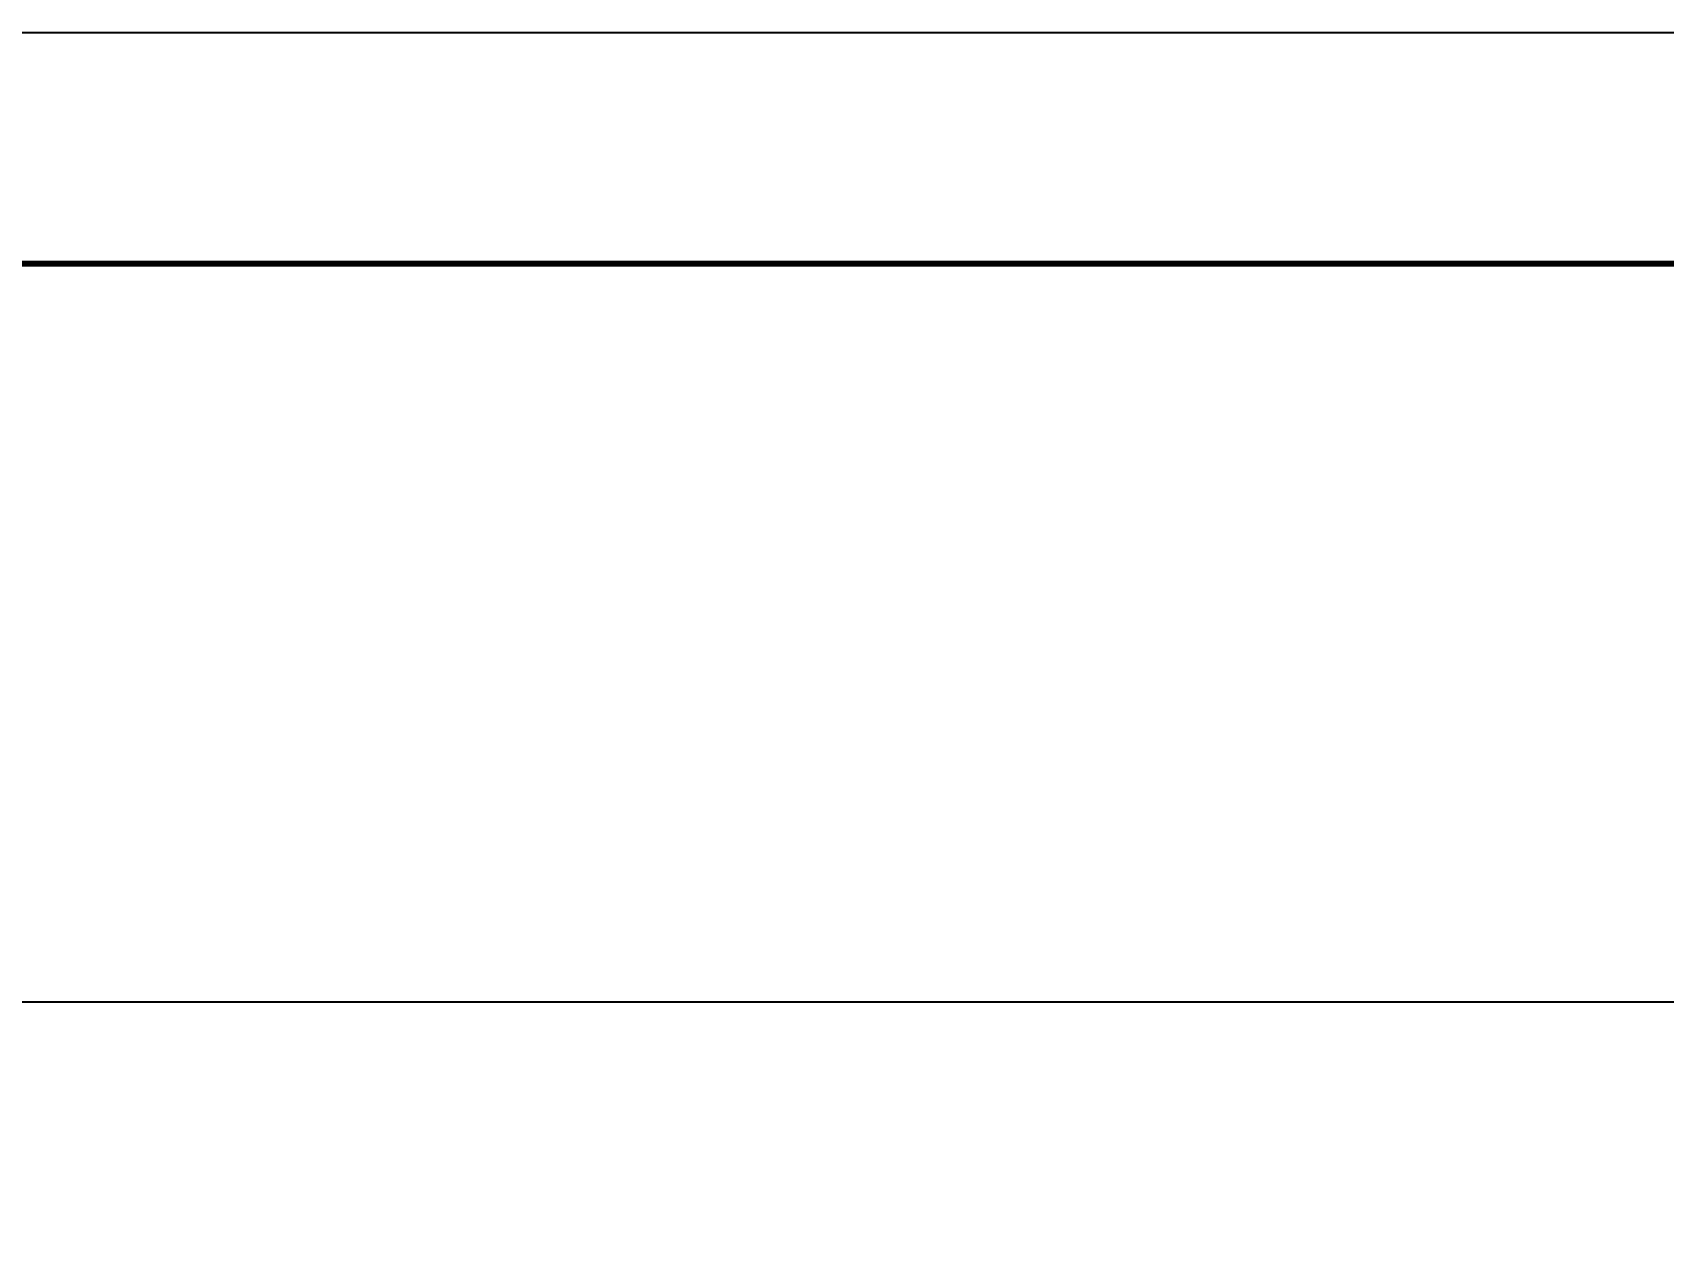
# Model space of a CAD drawing. Header units: millimetres. Extents: x 2999.9 to 3041.9, y 869.6 to 906.3.
# Drawn here: x 3029.94 to 3035.59, y 902.16 to 906.31 of the extents above; entities that cross this region are included whole.
import ezdxf

# ---------------------------------------------------------------- set-up
doc = ezdxf.new("R2010")
doc.units = ezdxf.units.MM
doc.layers.add('01', color=8, linetype='Continuous', lineweight=9)
doc.styles.add('COTAS', font='arial.ttf')
doc.dimstyles.new('COTAS_100', dxfattribs={"dimtxt": 0.2, "dimasz": 0.15, "dimexe": 0.1, "dimexo": 0.2, "dimgap": 0.1, "dimtad": 0, "dimrnd": 0.005, "dimzin": 4, "dimdsep": 46, "dimtxsty": 'COTAS', "dimblk": 'ARCHTICK', "dimcen": 0.2, "dimclrd": 256, "dimclre": 256, "dimclrt": 11, "dimadec": 0, "dimazin": 0, "dimtfac": 1, "dimtix": 1, "dimtofl": 0, "dimtmove": 0, "dimatfit": 3, "dimldrblk": 'ARCHTICK', "dimfxl": 1, "dimtolj": 1, "dimtzin": 0, "dimarcsym": 0})

# ---------------------------------------------------------------- blocks, each defined once
blk = doc.blocks.new('_ArchTick')
at = {"color": 0, "linetype": 'ByBlock', "const_width": 0.15}
blk.add_lwpolyline([(-0.5, -0.5), (0.5, 0.5)], dxfattribs=at)
blk = doc.blocks.new('*D21')
at = {"layer": '01', "lineweight": -2, "transparency": 16777216}
for p, q in [((3003.819211589041, 902.2381725947155), (3003.819211589041, 903.0544572338785)), ((3038.719211589041, 902.2381725947155), (3038.719211589041, 903.0544572338785)), ((3003.819211589041, 902.9544572338784), (3020.558746575888, 902.9544572338784)), ((3038.719211589041, 902.9544572338784), (3021.432825702764, 902.9544572338784))]:
    blk.add_line(p, q, dxfattribs=at)
at = {"layer": 'Defpoints', "color": 0, "transparency": 16777216}
for p in [(3038.719211589041, 902.9544572338784), (3003.819211589041, 902.0381725947154), (3038.719211589041, 902.0381725947154)]:
    blk.add_point(p, dxfattribs=at)
at = {"layer": '01', "lineweight": -2, "transparency": 16777216, "xscale": 0.15, "yscale": 0.15, "zscale": 0.15, "rotation": 180}
blk.add_blockref('_ArchTick', (3003.819211589041, 902.9544572338784), dxfattribs=at)
at = {"layer": '01', "lineweight": -2, "transparency": 16777216, "xscale": 0.15, "yscale": 0.15, "zscale": 0.15}
blk.add_blockref('_ArchTick', (3038.719211589041, 902.9544572338784), dxfattribs=at)
at = {"layer": '01', "color": 11, "transparency": 16777216, "insert": (3020.995786139326, 902.9544572338784), "char_height": 0.2, "attachment_point": 5, "style": 'COTAS'}
blk.add_mtext('\\A1;34.90', dxfattribs=at)

msp = doc.modelspace()

# ---------------------------------------------------------------- linework, layer by layer
msp.add_lwpolyline([(2999.878159398914, 906.3131236354177), (3041.874047705802, 906.3131236354177), (3041.874047705802, 869.5500224621103), (2999.878159398914, 869.5500224621103)], close=True)
at = {"lineweight": 80}
msp.add_lwpolyline([(3000.678159398914, 905.5131236354177), (3041.074047705802, 905.5131236354177), (3041.074047705802, 870.3500224621102), (3000.678159398914, 870.3500224621102)], close=True, dxfattribs=at)

# ---------------------------------------------------------------- dimensions: what is measured, and where the dimension line sits
at = {"layer": '01', "color": 7}
dim = msp.add_linear_dim(base=(3038.719211589041, 902.9544572338784), p1=(3003.819211589041, 902.0381725947154), p2=(3038.719211589041, 902.0381725947154), dimstyle='COTAS_100', dxfattribs=at)
dim.commit()
dim.dimension.update_dxf_attribs({"geometry": '*D21', "text_midpoint": (3020.995786139326, 902.9544572338784), "dimtype": 160})

doc.saveas('drawing.dxf')
